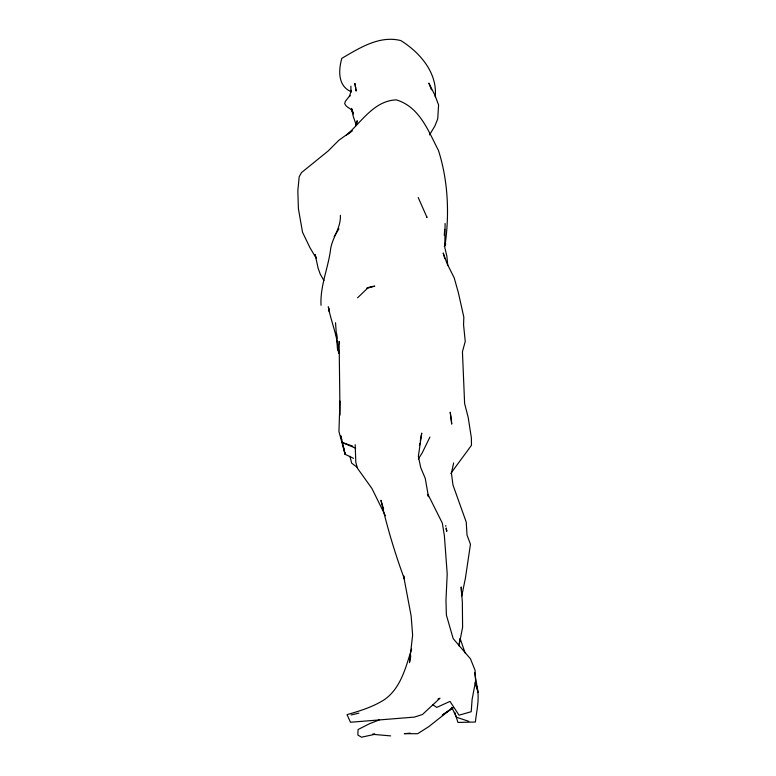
<?xml version="1.0" encoding="UTF-8"?>
<svg xmlns="http://www.w3.org/2000/svg" width="776" height="776" viewBox="0 0 776 776"><rect width="100%" height="100%" fill="white"/><g stroke="black" fill="none" stroke-linecap="round" stroke-linejoin="round"><path stroke-width="1.16" d="M340.024 415.111L339.122 341.401L339.548 343.671M445.104 223.498L444.823 247.738L446.83 256.002L447.771 265.402M339.936 401.085L338.947 431.572L345.136 454.309L353.487 458.335M321.031 305.288C320.013 285.665 328.442 267.671 330.692 248.465C332.817 236.787 341.003 227.64 340.383 215.291M355.175 444.658L355.815 462.321L357.377 468.161L371.917 488.473L385.391 515.778M444.27 235.244L444.687 229.366M435.21 96.835C437.635 72.886 420 52.545 400.843 40.585C379.503 35.133 359.385 48.073 341.779 58.365C338.491 70.383 337.628 85.884 351.256 91.801M458.955 645.031L460.081 638.347L465.086 652.965M419.418 445.492L419.835 443.241M420.262 440.991L421.737 433.105L418.351 456.356L420.728 467.627L425.267 478.423L428.352 496.165M410.814 655.836L409.476 662.665L412.619 635.127L411.135 615.911L403.607 575.957M458.965 645.904L462.593 627.28L462.35 602.098L461.148 586.966L461.769 595.968L465.425 578.11L470.46 544.238L467.016 535.062L466.24 522.112L452.98 485.029L451.419 473.214L453.65 462.894M351.227 90.317L349.462 96.593L349.966 95.506L345.388 101.268L344.67 103.528C345.97 107.534 350.597 107.951 352.663 111.23L351.392 109.455L353.478 113.965L351.489 108.359L353.138 115.983L356.262 125.198L357.241 120.716L355.68 125.819M411.649 648.92C405.751 667.253 400.872 688.525 383.897 699.981C372.548 707.033 359.802 711.039 347.027 714.618L350.48 722.252L414.374 717.102L422.416 714.531L439.982 698.196L437.936 699.098M445.055 245.206C449.556 214.021 448.13 180.73 438.459 150.457C428.255 130.911 419.748 107.01 396.381 99.881C374.197 100.589 361.655 121.803 346.484 135.14M429.943 437.043L422.163 452.971L418.38 458.975M444.308 246.38L445.734 243.703L444.522 245.662M334.165 236.554L338.928 228.881M429.516 134.888L434.851 126.081L437.732 118.883L438.585 104.973L435.045 95.467L428.847 83.119L431.456 89.793M450.895 473.428C457.539 463.951 464.727 454.726 471.469 445.249L471.381 437.945L468.19 417.42L464.62 403.559L462.438 351.741L465.251 341.392L463.563 324.824L463.825 317.112L458.364 292.668L454.173 277.779L447.083 263.656L443.183 252.966L444.803 258.689M357.581 297.819L368.435 287.343L366.757 288.332L374.74 286.121L369.483 287.139M348.618 133.86L352.188 130.737L338.889 140.233L328.122 151.01L301.515 172.582L299.206 176.685L297.839 190.712L298.401 208.666L302.524 232.247L310.07 247.903L316.142 258.049L315.172 254.644L318.141 268.283L320.313 274.306L323.931 280.553M453.281 707.751L442.272 715.142L452.408 707.935L428.585 726.782L417.624 733.708L404.325 733.679L410.194 733.155M379.26 719.915L369.541 723.698L358.046 729.556L357.872 735.047L361.509 737.2L374.459 734.397M351.14 714.958L358.881 713.154M374.721 733.989L372.49 734.3L390.638 735.9M468.859 721.37L456.424 717.208L451.729 707.363M352.799 446.19L341.799 442.31L355.641 448.218M432.765 704.705L436.772 707.392L450.002 701.397L459.033 715.191L471.226 711.699L472.099 699.438L475.591 681.085L475.087 670.377L470.498 658.872L453.184 638.619L446.384 615.077L445.967 600.236L447.209 573.978L444.376 535.75L442.339 523.131L427.983 494.409L428.391 496.718M357.009 467.191L351.693 463.175L349.908 456.249M339.393 353.429L337.492 349.316L335.523 322.719M418.206 197.511L427.013 217.445L426.751 216.844M475.164 682.153C480.955 694.821 476.736 708.876 475.387 722.019L457.947 722.446L454.717 712.271M475.242 683.491L478.161 692.561L474.553 672.472M383.596 509.114L380.958 500.297C387.069 527.049 394.955 553.395 404.461 579.138L403.656 575.87M328.229 306.598L329.519 312.127L328.52 307.665M340.916 436.073L341.702 439.497M343.021 445.191L345.136 454.309L340.887 436.025M445.715 525.556L445.851 526.303M328.452 307.703C331.507 322.942 337.938 337.415 338.695 353.167L338.336 349.704M446.666 530.978L446.151 527.971L446.724 531.308L446.452 529.649M446.413 529.533L446.52 530.144M355.777 88.105L354.875 83.439L356.145 91.073L355.941 89.182M336.668 333.544L337.143 338.161M337.735 343.933L337.977 346.241M350.888 86.136L350.917 92.092M451.477 421.019L450.216 412.201L451.71 424.113L451.477 421.019"/></g></svg>
